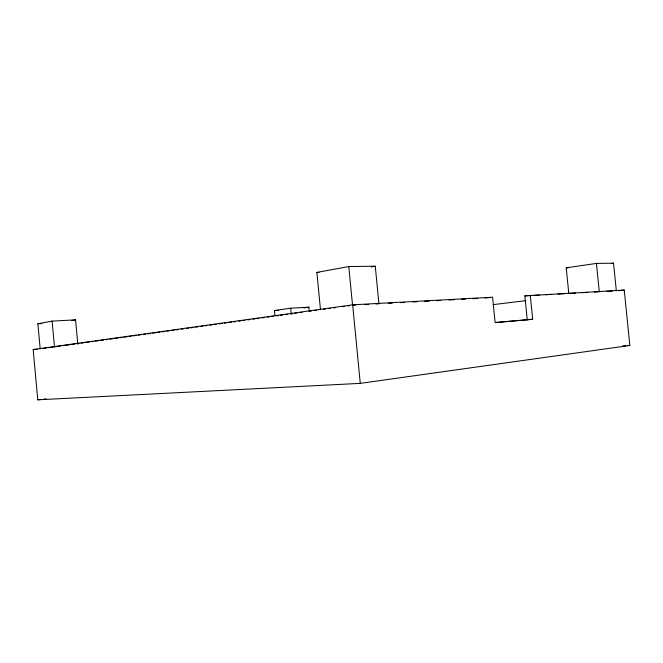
<?xml version="1.0" encoding="UTF-8"?>
<svg xmlns="http://www.w3.org/2000/svg" width="663" height="663" viewBox="0 0 663 663"><rect width="100%" height="100%" fill="white"/><g stroke="black" fill="none" stroke-linecap="round" stroke-linejoin="round"><path stroke-width="0.99" d="M40.186 348.862L37.874 323.751L52.112 321.124L75.557 319.856L77.795 344.089M320.486 309.762L316.881 272.418L348.788 266.551L375.266 266.219L378.929 303.845L375.888 304.01M71.679 320.552L75.557 319.856M371.272 266.932L375.266 266.219M274.946 315.629L274.457 310.557L290.659 308.187L308.892 307.193L309.281 311.262M568.779 293.402L566.219 267.827L596.435 263.41L613.548 263.186L616.341 290.842M303.811 307.93L308.892 307.193M611.551 263.476L613.548 263.186M532.671 319.251L495.112 322.516L492.601 297.215L352.65 304.806L33.15 349.542L37.766 399.814L360.266 383.371L629.85 345.464L624.248 290.071L524.856 295.855L527.242 319.815L532.671 319.251L530.267 295.176M43.252 348.431L46.311 348M48.358 347.719L60.623 346.011M62.67 345.721L69.83 344.727M71.877 344.437L74.944 344.006M76.991 343.724L79.038 343.442M81.085 343.152L84.151 342.721M86.198 342.44L89.273 342.009M91.312 341.727L93.359 341.445M95.406 341.155L98.48 340.724M100.527 340.442L103.594 340.011M105.641 339.729L107.688 339.439M109.735 339.158L112.801 338.727M114.848 338.445L117.915 338.014M119.962 337.732L122.009 337.442M124.056 337.16L127.122 336.729M129.169 336.448L131.216 336.158M133.263 335.876L136.329 335.445M138.376 335.163L140.423 334.873M143.49 334.45L145.537 334.16M147.584 333.879L150.65 333.448M152.697 333.166L155.772 332.735M157.819 332.453L159.858 332.163M161.905 331.881L164.979 331.45M167.026 331.168L169.073 330.878M172.14 330.456L174.187 330.166M176.234 329.884L178.281 329.594M181.347 329.171L183.394 328.881M186.46 328.458L188.507 328.168M190.554 327.887L193.621 327.456M195.668 327.174L197.715 326.884M200.781 326.453L202.828 326.171M204.875 325.889L206.922 325.599M209.989 325.177L212.036 324.887M214.083 324.605L216.13 324.315M219.196 323.892L222.271 323.461M224.318 323.171L226.365 322.889M228.404 322.608L231.478 322.177M233.525 321.886L235.572 321.605M238.639 321.174L240.686 320.892M242.733 320.602L244.78 320.32M247.846 319.889L249.893 319.607M252.959 319.176L255.006 318.895M257.053 318.605L259.1 318.323M262.167 317.892L264.214 317.61M267.288 317.179L269.327 316.897M271.374 316.607L273.421 316.326M276.496 315.895L278.535 315.613M280.582 315.323L282.629 315.041M285.703 314.61L287.742 314.328M290.817 313.897L292.864 313.616M294.911 313.326L296.949 313.044M300.024 312.613L302.071 312.331M309.231 311.328L311.279 311.046M314.345 310.615L316.392 310.334M323.486 309.339L325.492 309.066M328.5 308.643L330.505 308.361M333.506 307.947L335.511 307.665M342.522 306.687L344.528 306.405M347.528 305.991L349.534 305.709M489.866 297.571L485.059 298.035M493.09 304.632L525.908 300.662M619.118 290.692L624.248 290.071M37.766 399.814L40.841 399.449M43.907 399.093L45.954 398.853M495.717 322.549L527.242 319.815M33.15 349.542L37.252 349.227M622.632 345.987L625.723 345.763M627.786 345.614L629.85 345.464M355.583 305.121L352.542 305.287L348.788 266.551M364.725 304.624L368.777 304.4M388.203 303.339L392.33 303.107M400.568 302.659L404.695 302.436M412.933 301.98L417.052 301.756M424.27 301.358L429.417 301.077M436.635 300.687L440.754 300.455M449 300.007L454.147 299.726M461.365 299.328L465.484 299.104M472.694 298.706L477.849 298.425M524.856 295.855L528.991 295.623M534.163 295.342L539.334 295.06M545.533 294.72L551.74 294.38M557.939 294.041L564.147 293.701M570.346 293.361L575.517 293.079M581.716 292.739L587.924 292.4M594.123 292.06L599.294 291.778L596.435 263.41M606.313 291.389L612.33 291.065M37.874 323.751L41.902 323.519M274.457 310.557L278.493 310.334M316.881 272.418L318.92 272.385M566.219 267.827L568.266 267.794M352.65 304.806L360.266 383.371M290.659 308.187L291.223 314.105M52.112 321.124L54.482 346.865"/></g></svg>
